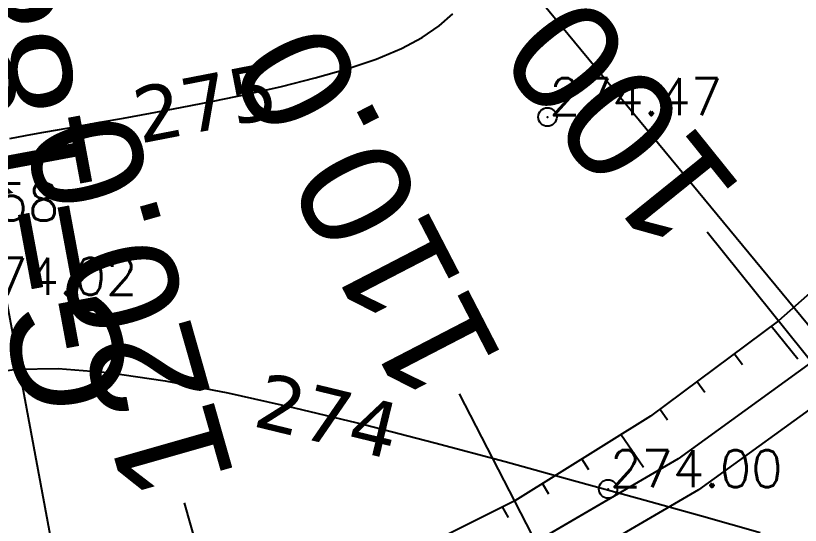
# Model space of a CAD drawing. Header units: millimetres. Extents: x 524954 to 526204, y 9523489 to 9524010.
# Drawn here: x 525529.2 to 525550.39, y 9523656.84 to 9523670.59 of the extents above; entities that cross this region are included whole.
import ezdxf
from ezdxf.enums import TextEntityAlignment as Align

# ---------------------------------------------------------------- set-up
doc = ezdxf.new("R2010")
doc.units = ezdxf.units.MM
doc.header["$PDMODE"] = 32
doc.header["$PDSIZE"] = 0.5
for name, color, linetype in [('CN_02_00', 4, 'Continuous'), ('CN_05_00', 6, 'Continuous'), ('Cotation Courbes de niveau', 7, 'Continuous'), ("Route - Bretelle d'entrée - Restitution en plan - GEM_Berme", 7, 'Continuous'), ("Route - Bretelle d'entrée - Restitution en plan - GEM_Bretelle", 7, 'Continuous'), ("Route - Bretelle d'entrée - Restitution en plan - Talus déblais", 1, 'Continuous'), ("Route - Bretelle d'entrée - Tabulations", 7, 'Continuous'), ("Route - Bretelle d'entrée - Textes - Arcs", 5, 'Continuous'), ("Route - Bretelle d'entrée - Textes - Tabulations", 5, 'Continuous'), ('TopoAlt', 3, 'Continuous'), ('TOPOJIS', 7, 'Continuous')]:
    doc.layers.add(name, color=color, linetype=linetype)
doc.styles.add('Affichages route', font='arial.ttf', dxfattribs={"height": 0.5})
doc.styles.add('Simplex 1.0', font='Simplex.shx', dxfattribs={"width": 0.99, "height": 1})
doc.styles.add('Verdana 1.0', font='verdana.ttf', dxfattribs={"width": 0.99, "height": 1})

# ---------------------------------------------------------------- blocks, each defined once
blk = doc.blocks.new('TCPOINT M')
at = {"color": 0}
blk.add_point((0, 0), dxfattribs=at)
at = {"layer": 'TopoAlt', "style": 'Simplex 1.0', "width": 0.99}
blk.add_attdef('ALT', (0.15, 0.15), '', height=1, dxfattribs=at)
blk = doc.blocks.new('MENSURA_TALSYMm_22')
at = {"layer": "Route - Bretelle d'entrée - Restitution en plan - Talus déblais"}
for p, q in [((525550.323, 9523661.325), (525549.606, 9523662.212)), ((525548.829, 9523661.172), (525548.602, 9523661.468)), ((525547.815, 9523660.424), (525547.598, 9523660.723)), ((525546.802, 9523659.677), (525546.595, 9523659.978)), ((525546.16, 9523658.399), (525545.549, 9523659.294)), ((525544.676, 9523658.339), (525544.489, 9523658.631)), ((525543.601, 9523657.68), (525543.429, 9523657.968)), ((525542.512, 9523657.052), (525542.352, 9523657.337))]:
    blk.add_line(p, q, dxfattribs=at)

msp = doc.modelspace()

# ---------------------------------------------------------------- linework, layer by layer
at = {"layer": 'CN_02_00', "elevation": 274, "flags": 128}
msp.add_lwpolyline([(525528.283, 9523660.919), (525529.216, 9523661.052), (525530.346, 9523661.071), (525531.695, 9523660.961), (525533.235, 9523660.736), (525534.927, 9523660.414), (525536.731, 9523660.016), (525538.607, 9523659.561), (525540.516, 9523659.069), (525542.416, 9523658.559), (525544.269, 9523658.052), (525546.042, 9523657.562), (525547.723, 9523657.094), (525549.312, 9523656.646)], dxfattribs=at)
at = {"layer": 'CN_05_00', "elevation": 275, "flags": 128}
msp.add_lwpolyline([(525529.043, 9523667.279), (525529.464, 9523667.358), (525529.904, 9523667.439), (525530.376, 9523667.523), (525530.894, 9523667.615), (525531.468, 9523667.717), (525532.112, 9523667.833), (525532.839, 9523667.965), (525533.652, 9523668.117), (525534.533, 9523668.288), (525535.451, 9523668.478), (525536.379, 9523668.687), (525537.288, 9523668.915), (525538.15, 9523669.161), (525538.937, 9523669.425), (525539.621, 9523669.708), (525540.182, 9523670.008), (525540.636, 9523670.322), (525541.01, 9523670.648)], dxfattribs=at)
at = {"layer": "Route - Bretelle d'entrée - Restitution en plan - GEM_Berme", "flags": 128}
msp.add_lwpolyline([(525569.258, 9523701.507), (525568.657, 9523696.694), (525567.878, 9523691.992), (525566.857, 9523687.428), (525565.538, 9523683.04), (525564.906, 9523681.318), (525564.215, 9523679.637), (525563.176, 9523677.208), (525561.995, 9523674.845), (525559.696, 9523671.037), (525557.569, 9523668.141), (525557.028, 9523667.478), (525554.018, 9523664.203), (525550.697, 9523661.244), (525547.096, 9523658.632), (525543.253, 9523656.393), (525539.205, 9523654.548), (525534.994, 9523653.117), (525532.984, 9523652.595), (525530.952, 9523652.167), (525528.608, 9523651.707)], dxfattribs=at)
at = {"layer": "Route - Bretelle d'entrée - Restitution en plan - GEM_Bretelle", "flags": 128}
msp.add_lwpolyline([(525570.255, 9523701.43), (525569.652, 9523696.586), (525568.866, 9523691.837), (525567.833, 9523687.211), (525566.494, 9523682.746), (525565.85, 9523680.989), (525565.146, 9523679.271), (525564.083, 9523676.787), (525562.876, 9523674.372), (525560.525, 9523670.478), (525558.35, 9523667.517), (525557.797, 9523666.839), (525554.72, 9523663.49), (525551.324, 9523660.465), (525547.642, 9523657.795), (525543.712, 9523655.505), (525539.574, 9523653.619), (525535.268, 9523652.155), (525533.213, 9523651.621), (525531.136, 9523651.184), (525528.741, 9523650.716)], dxfattribs=at)
at = {"layer": "Route - Bretelle d'entrée - Restitution en plan - Talus déblais", "flags": 128}
msp.add_lwpolyline([(525568.672, 9523701.552), (525567.88, 9523696.779), (525567.165, 9523692.104), (525566.388, 9523687.533), (525565.055, 9523683.188), (525564.309, 9523681.525), (525563.501, 9523679.917), (525562.337, 9523677.596), (525561.06, 9523675.348), (525558.649, 9523671.743), (525556.485, 9523669.007), (525555.972, 9523668.355), (525553.032, 9523665.205), (525549.801, 9523662.357), (525546.342, 9523659.79), (525542.68, 9523657.5), (525538.8, 9523655.569), (525534.751, 9523653.967), (525532.81, 9523653.334), (525530.839, 9523652.776), (525528.548, 9523652.154), (525526.19, 9523651.652), (525521.624, 9523650.981)], dxfattribs=at)
at = {"layer": "Route - Bretelle d'entrée - Tabulations"}
for p, q in [((525560.414, 9523649.169), (525547.875, 9523664.75)), ((525550.377, 9523642.627), (525541.184, 9523660.389)), ((525539.241, 9523638.21), (525533.76, 9523657.445))]:
    msp.add_line(p, q, dxfattribs=at)
at = {"layer": "Route - Bretelle d'entrée - Textes - Arcs"}
for p in [(525531.96, 9523646.76), (525554.637, 9523657.361)]:
    msp.add_line(p, (525522.798, 9523695.913), dxfattribs=at)

# ---------------------------------------------------------------- block references
at = {"layer": "Route - Bretelle d'entrée - Restitution en plan - Talus déblais"}
msp.add_blockref('MENSURA_TALSYMm_22', (0, 0), dxfattribs=at)
at = {"layer": 'TOPOJIS'}
ref = msp.add_blockref('TCPOINT M', (525543.562, 9523667.859, 274.47), dxfattribs=at)
ref.add_attrib('ALT', '274.47', (525543.612, 9523667.909, 274.47), dxfattribs={"layer": 'TopoAlt', "height": 1, "style": 'Simplex 1.0', "width": 0.99})
ref = msp.add_blockref('TCPOINT M', (525525.66, 9523665.013, 274.58), dxfattribs=at)
ref.add_attrib('ALT', '274.58', (525525.71, 9523665.063, 274.58), dxfattribs={"layer": 'TopoAlt', "height": 1, "style": 'Simplex 1.0', "width": 0.99})
ref = msp.add_blockref('TCPOINT M', (525527.767, 9523663.008, 274.02), dxfattribs=at)
ref.add_attrib('ALT', '274.02', (525527.817, 9523663.058, 274.02), dxfattribs={"layer": 'TopoAlt', "height": 1, "style": 'Simplex 1.0', "width": 0.99})
ref = msp.add_blockref('TCPOINT M', (525545.2, 9523657.821, 274), dxfattribs=at)
ref.add_attrib('ALT', '274.00', (525545.25, 9523657.871, 274), dxfattribs={"layer": 'TopoAlt', "height": 1, "style": 'Simplex 1.0', "width": 0.99})

# ---------------------------------------------------------------- texts
at = {"layer": 'Cotation Courbes de niveau', "style": 'Verdana 1.0', "width": 0.99}
for s, rotation, p in [('275', 10.987, (525534.317, 9523668.246, 275)), ('274', 346.3692, (525537.627, 9523659.799, 274))]:
    msp.add_text(s, height=1.5, rotation=rotation, dxfattribs=at).set_placement(p, align=Align.MIDDLE_CENTER)
at = {"layer": "Route - Bretelle d'entrée - Textes - Arcs", "style": 'Affichages route'}
msp.add_text('G=188.27gr', height=3, rotation=100.5582, dxfattribs=at).set_placement((525527.379, 9523670.587), align=Align.TOP_CENTER)
at = {"layer": "Route - Bretelle d'entrée - Textes - Tabulations", "style": 'Affichages route'}
for s, rotation, p in [('90.0', 140.2828, (525553.374, 9523670.513)), ('100.0', 128.8236, (525547.719, 9523664.945)), ('110.0', 117.3645, (525541.07, 9523660.611)), ('120.0', 105.9053, (525533.692, 9523657.685))]:
    msp.add_text(s, height=3, rotation=rotation, dxfattribs=at).set_placement(p, align=Align.MIDDLE_LEFT)

doc.saveas('drawing.dxf')
